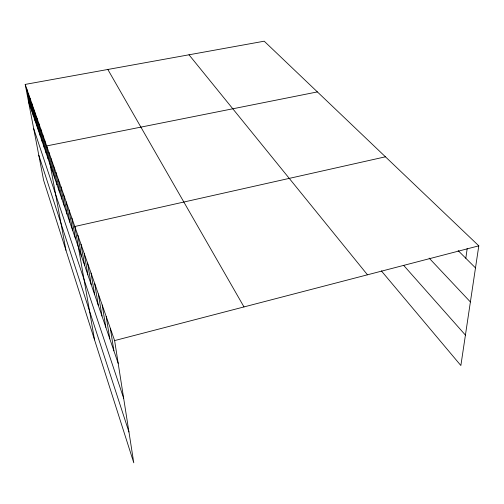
<?xml version="1.0" encoding="UTF-8"?>
<svg xmlns="http://www.w3.org/2000/svg" width="504" height="504" viewBox="0 0 504 504"><rect width="100%" height="100%" fill="white"/><g stroke="black" fill="none" stroke-linecap="round" stroke-linejoin="round"><path stroke-width="0.76" d="M465.822 258.275L467.202 248.466M25.2 84.414L114.616 340.584L133.78 462.804L43.59 180.174L25.2 84.414L264.203 41.196L478.8 245.839L460.864 365.526L381.352 270.868M114.616 340.584L478.8 245.839M385.44 156.807L74.794 226.498L94.557 339.879M317.388 91.911L46.67 145.921L65.948 250.242M458.117 250.595L475.493 267.908M429.137 258.105L470.389 301.953M403.666 265.381L465.425 335.097M189 54.791L367.473 274.8M107.831 69.47L243.993 306.923M28.508 101.632L118.182 363.334M33.68 128.577L123.656 398.236M38.808 155.263L128.948 431.997M28.375 93.517L31.714 111M26.769 88.912L30.095 106.262M33.422 107.963L36.811 125.855M31.702 103.037L35.072 120.796M30.02 98.223L33.377 115.844M38.827 123.448L42.26 141.775M36.981 118.163L40.402 136.345M35.179 113.003L38.587 131.04M42.651 134.41L46.116 153.027M40.717 128.867L44.169 147.332M48.882 152.258L52.391 171.335M44.635 140.093L48.119 158.861M53.487 165.451L57.028 184.855M51.15 158.766L54.678 178M58.357 179.405L61.923 199.143M55.887 172.33L59.441 191.898M60.896 186.682L64.474 206.59M66.207 201.89L69.804 222.151M63.51 194.172L67.101 214.257M71.845 218.043L75.461 238.65M68.979 209.847L72.589 230.278M77.837 235.217L81.465 256.177M84.225 253.525L87.86 274.844M80.98 244.219L84.615 265.362M87.583 263.132L91.218 284.634M91.048 273.067L94.683 294.752M94.639 283.349L98.267 305.21M98.356 293.996L101.978 316.033M102.199 305.014L105.815 327.235M106.187 316.443L109.79 338.839M110.326 328.287L113.91 350.86"/></g></svg>
